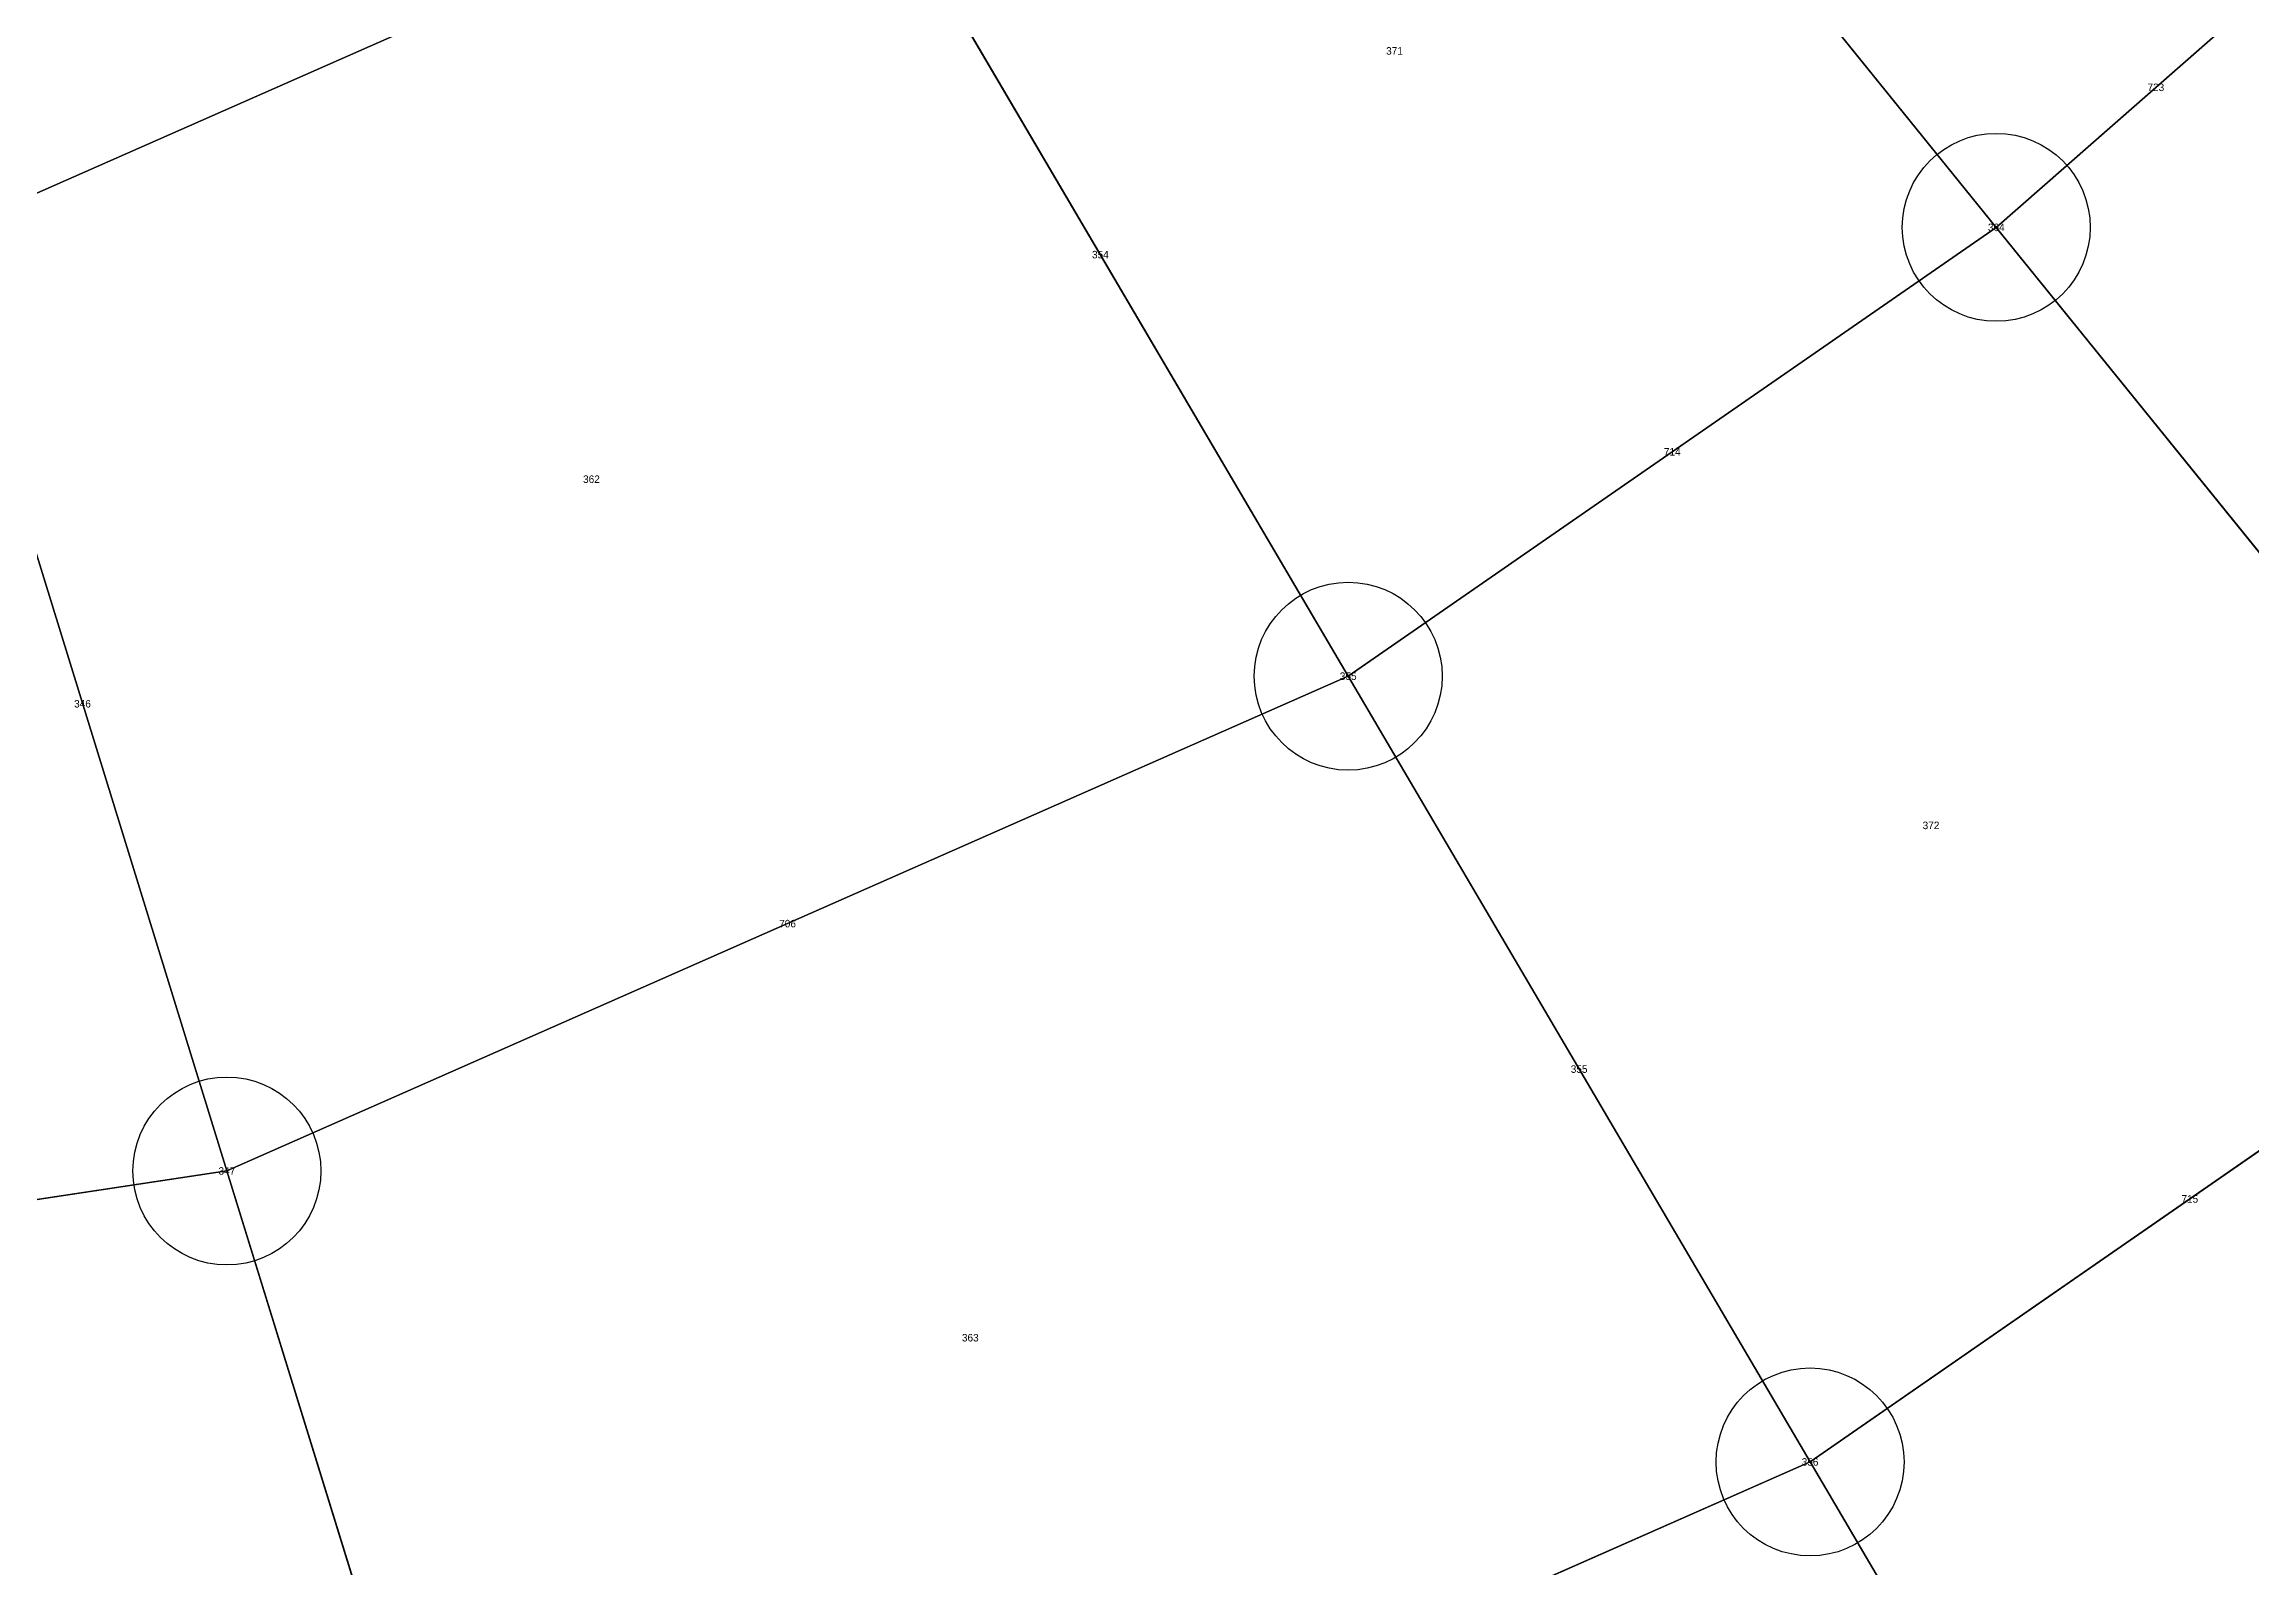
# Model space of a CAD drawing. Extents: x -2.75 to 2.75, y -2.5 to 2.5.
# Drawn here: x 0.368 to 0.955, y -1.453 to -1.048 of the extents above; entities that cross this region are included whole.
import ezdxf
from ezdxf.enums import TextEntityAlignment as Align

# ---------------------------------------------------------------- set-up
doc = ezdxf.new("R2010")
doc.units = 0
doc.header["$MEASUREMENT"] = 0
doc.header["$PDMODE"] = 33
doc.header["$PDSIZE"] = 0.05
for name, color, linetype in [('BRANCHE INTERNO', 7, 'Continuous'), ('BRANCHES-Index', 7, 'Continuous'), ('Faces', 7, 'Continuous'), ('Faces-Index', 7, 'Continuous'), ('NODI-Index', 7, 'Continuous'), ('NODO INTRADOSSO INTERNO', 7, 'Continuous')]:
    doc.layers.add(name, color=color, linetype=linetype)

msp = doc.modelspace()

# ---------------------------------------------------------------- linework, layer by layer
at = {"layer": 'BRANCHE INTERNO'}
for p, q in [((0.72362, -0.89445, 2.38905), (0.88731, -1.09678, 2.24522)), ((0.33968, -1.09922, 2.38905), (0.583, -0.99186, 2.38905)), ((0.583, -0.99186, 2.38905), (0.71488, -1.21622, 2.24522)), ((0.88731, -1.09678, 2.24522), (0.97223, -1.02226, 2.24522)), ((0.71488, -1.21622, 2.24522), (0.88731, -1.09678, 2.24522)), ((0.88731, -1.09678, 2.24522), (1.03985, -1.28532, 2.07314)), ((0.33968, -1.09922, 2.38905), (0.41652, -1.34787, 2.24522)), ((0.41652, -1.34787, 2.24522), (0.71488, -1.21622, 2.24522)), ((0.71488, -1.21622, 2.24522), (0.83777, -1.4253, 2.07314)), ((0.83777, -1.4253, 2.07314), (1.03985, -1.28532, 2.07314)), ((0, -1.41076, 2.24522), (0.41652, -1.34787, 2.24522)), ((0.41652, -1.34787, 2.24522), (0.48812, -1.57958, 2.07314)), ((0.48812, -1.57958, 2.07314), (0.83777, -1.4253, 2.07314)), ((0.83777, -1.4253, 2.07314), (0.95012, -1.61644, 1.875))]:
    msp.add_line(p, q, dxfattribs=at)
at = {"layer": 'Faces'}
for points in [[(0.25857, -0.83674, 2.50285), (0.44379, -0.75502, 2.50285), (0.583, -0.99186, 2.38905), (0.33968, -1.09922, 2.38905)], [(0.72362, -0.89445, 2.38905), (0.79287, -0.83368, 2.38905), (0.97223, -1.02226, 2.24522), (0.88731, -1.09678, 2.24522)], [(0.583, -0.99186, 2.38905), (0.72362, -0.89445, 2.38905), (0.88731, -1.09678, 2.24522), (0.71488, -1.21622, 2.24522)], [(0.33968, -1.09922, 2.38905), (0.583, -0.99186, 2.38905), (0.71488, -1.21622, 2.24522), (0.41652, -1.34787, 2.24522)], [(0.88731, -1.09678, 2.24522), (0.97223, -1.02226, 2.24522), (1.13936, -1.19799, 2.07314), (1.03985, -1.28532, 2.07314)], [(0.71488, -1.21622, 2.24522), (0.88731, -1.09678, 2.24522), (1.03985, -1.28532, 2.07314), (0.83777, -1.4253, 2.07314)], [(0, -1.15051, 2.38905), (0.33968, -1.09922, 2.38905), (0.41652, -1.34787, 2.24522), (0, -1.41076, 2.24522)], [(0.41652, -1.34787, 2.24522), (0.71488, -1.21622, 2.24522), (0.83777, -1.4253, 2.07314), (0.48812, -1.57958, 2.07314)], [(0.83777, -1.4253, 2.07314), (1.03985, -1.28532, 2.07314), (1.1793, -1.4577, 1.875), (0.95012, -1.61644, 1.875)], [(0, -1.41076, 2.24522), (0.41652, -1.34787, 2.24522), (0.48812, -1.57958, 2.07314), (0, -1.65328, 2.07314)], [(0.48812, -1.57958, 2.07314), (0.83777, -1.4253, 2.07314), (0.95012, -1.61644, 1.875), (0.55358, -1.79142, 1.875)]]:
    msp.add_3dface(points, dxfattribs=at)
at = {"layer": 'NODO INTRADOSSO INTERNO'}
for p in [(0.88731, -1.09678, 2.24522), (0.71488, -1.21622, 2.24522), (0.41652, -1.34787, 2.24522), (0.83777, -1.4253, 2.07314)]:
    msp.add_point(p, dxfattribs=at)

# ---------------------------------------------------------------- texts
at = {"layer": 'BRANCHES-Index'}
for s, p in [('723', (0.92977, -1.05952, 2.24522)), ('354', (0.64894, -1.10404, 2.31714)), ('714', (0.8011, -1.1565, 2.24522)), ('346', (0.3781, -1.22355, 2.31714)), ('706', (0.5657, -1.28205, 2.24522)), ('355', (0.77632, -1.32076, 2.15918)), ('715', (0.93881, -1.35531, 2.07314))]:
    msp.add_text(s, height=0.002, dxfattribs=at).set_placement(p, align=Align.MIDDLE_CENTER)
at = {"layer": 'Faces-Index'}
for s, p in [('371', (0.7272, -1.04983, 2.31714)), ('362', (0.51352, -1.16379, 2.31714)), ('372', (0.86995, -1.25591, 2.15918)), ('363', (0.61432, -1.39224, 2.15918))]:
    msp.add_text(s, height=0.002, dxfattribs=at).set_placement(p, align=Align.MIDDLE_CENTER)
at = {"layer": 'NODI-Index'}
for s, p in [('364', (0.88731, -1.09678, 2.24522)), ('355', (0.71488, -1.21622, 2.24522)), ('347', (0.41652, -1.34787, 2.24522)), ('356', (0.83777, -1.4253, 2.07314))]:
    msp.add_text(s, height=0.002, dxfattribs=at).set_placement(p, align=Align.MIDDLE_CENTER)

doc.saveas('drawing.dxf')
